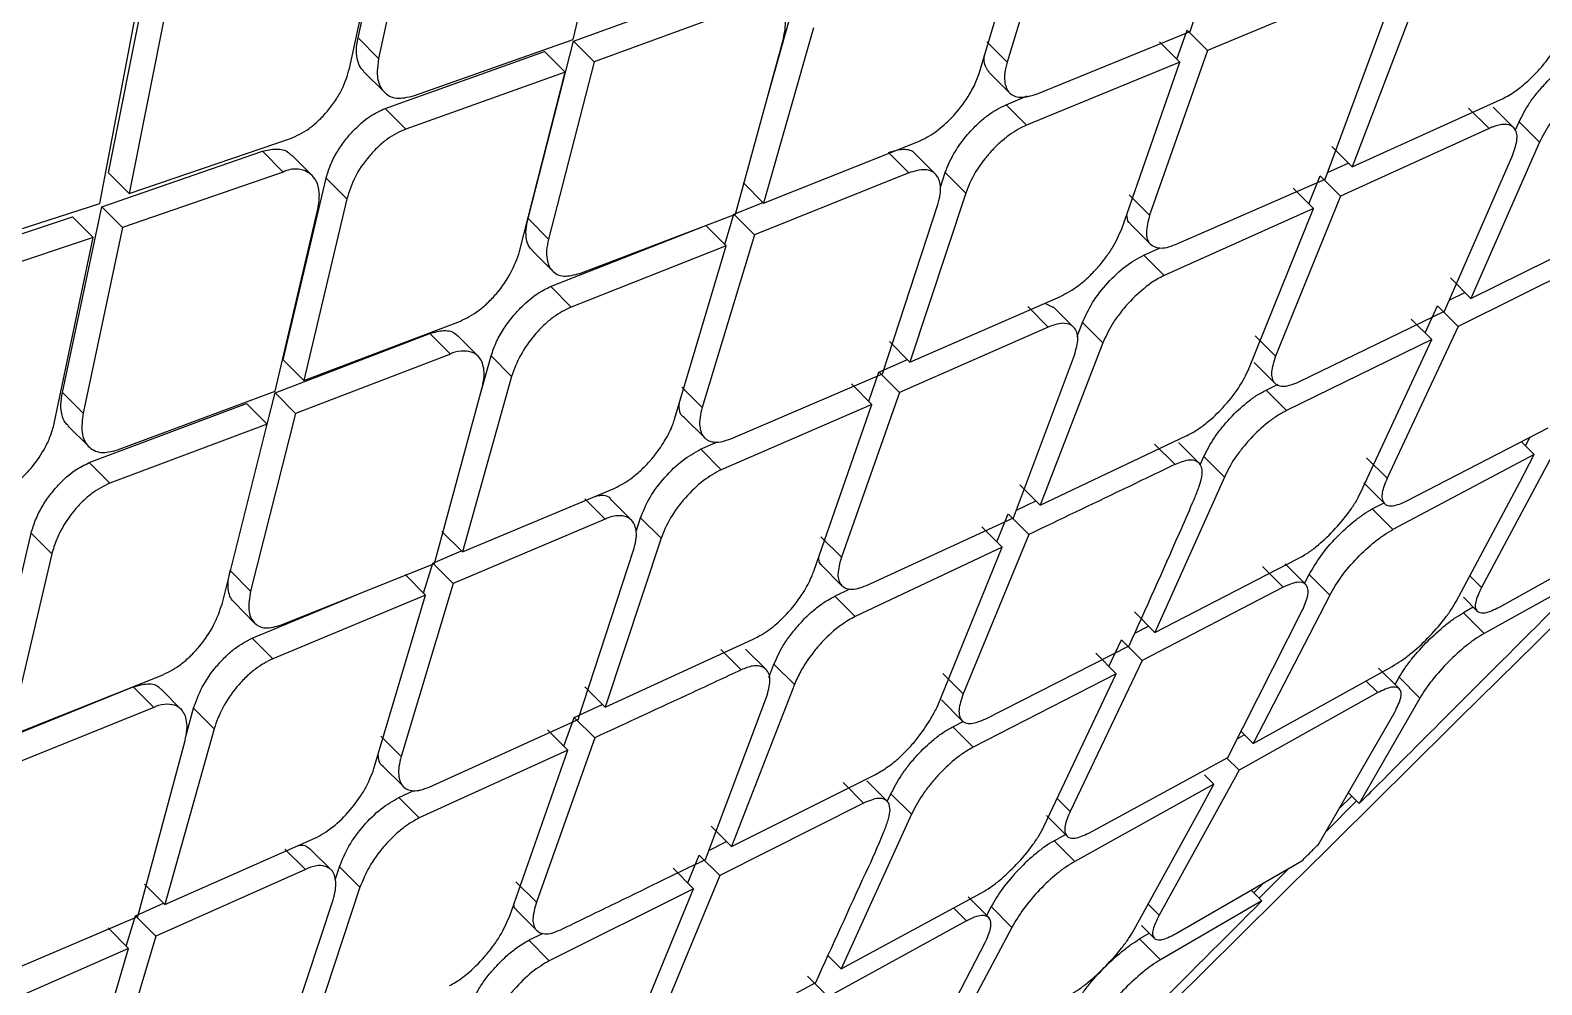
# Model space of a CAD drawing. Extents: x 943 to 1030, y 781 to 934.
# Drawn here: x 952.986 to 954.16, y 875.744 to 876.486 of the extents above; entities that cross this region are included whole.
import ezdxf

# ---------------------------------------------------------------- set-up
doc = ezdxf.new("R2010")
doc.units = 0
doc.header["$MEASUREMENT"] = 0
doc.layers.add('1', color=4, linetype='Continuous')

# ---------------------------------------------------------------- blocks, each defined once
blk = doc.blocks.new('AIRA')
at = {"layer": '1', "color": 3, "linetype": 'Continuous', "lineweight": 25}
for p, q in [((10.0634, 73.3137), (10.0945, 73.4572)), ((10.2305, 73.3126), (10.2643, 73.4535)), ((10.1106, 73.4411), (10.0794, 73.2977)), ((10.7096, 73.3187), (10.7528, 73.4501)), ((10.0567, 73.2899), (10.0876, 73.4337)), ((10.6081, 73.4288), (10.5674, 73.2948)), ((10.5456, 73.2861), (10.5859, 73.4204)), ((9.8697, 73.209), (9.8987, 73.3546)), ((10.2307, 73.3112), (10.3527, 73.3555)), ((10.8404, 73.3529), (10.7231, 73.3039)), ((9.9148, 73.3385), (9.8858, 73.1929)), ((10.3686, 73.3396), (10.2467, 73.2953)), ((10.3815, 73.2685), (10.401, 73.3374)), ((10.8837, 73.3399), (10.8353, 73.2136)), ((9.863, 73.1852), (9.8906, 73.3311)), ((10.8143, 73.2041), (10.8613, 73.3306)), ((10.0794, 73.2977), (10.0634, 73.3137)), ((10.1064, 73.2688), (10.2305, 73.3126)), ((10.1954, 73.1736), (10.2307, 73.3112)), ((10.2467, 73.2953), (10.2307, 73.3112)), ((10.3565, 73.1768), (10.3937, 73.3131)), ((10.417, 73.3215), (10.3783, 73.1855)), ((10.5674, 73.2948), (10.5516, 73.3107)), ((10.5902, 73.2701), (10.7096, 73.3187)), ((10.7015, 73.295), (10.6857, 73.3108)), ((10.6993, 73.2972), (10.7072, 73.3198)), ((10.7073, 73.3197), (10.7231, 73.3039)), ((10.0845, 73.259), (10.2083, 73.3031)), ((10.2243, 73.2872), (10.2083, 73.3031)), ((10.7231, 73.3039), (10.6781, 73.176)), ((10.0677, 73.2878), (10.0839, 73.2716)), ((10.2243, 73.2872), (10.1005, 73.243)), ((10.1889, 73.1479), (10.2243, 73.2872)), ((10.2467, 73.2953), (10.2113, 73.1576)), ((10.7015, 73.295), (10.5825, 73.2461)), ((10.6564, 73.1655), (10.7015, 73.295)), ((10.5535, 73.287), (10.5694, 73.2711)), ((10.5666, 73.2619), (10.583, 73.2687)), ((10.8353, 73.2136), (10.9509, 73.2659)), ((10.0845, 73.259), (10.1005, 73.243)), ((10.5825, 73.2461), (10.5667, 73.2619)), ((10.9417, 73.2435), (10.9258, 73.2593)), ((10.9607, 73.2441), (10.9449, 73.2599)), ((10.9417, 73.2435), (10.8264, 73.1908)), ((10.962, 73.2419), (10.965, 73.2487)), ((10.9808, 73.2328), (10.965, 73.2487)), ((9.8858, 73.1929), (10.011, 73.2356)), ((10.3783, 73.1855), (10.4985, 73.2332)), ((10.8353, 73.2136), (10.8195, 73.2294)), ((10.9808, 73.2328), (10.9275, 73.1115)), ((9.8644, 73.1826), (9.9893, 73.2257)), ((9.9893, 73.2257), (10.0053, 73.2096)), ((10.0279, 73.2068), (10.012, 73.2226)), ((10.4752, 73.2249), (10.4911, 73.209)), ((10.5118, 73.2079), (10.496, 73.2238)), ((10.907, 73.1015), (10.9601, 73.2231)), ((9.8858, 73.1929), (9.8697, 73.209)), ((10.0053, 73.2096), (9.8804, 73.1666)), ((10.4911, 73.209), (10.3712, 73.1609)), ((10.5157, 73.1978), (10.5194, 73.2092)), ((10.5353, 73.1933), (10.5194, 73.2092)), ((10.8017, 73.185), (10.8105, 73.2067)), ((10.8264, 73.1908), (10.8105, 73.2066)), ((10.8162, 73.2093), (10.8323, 73.2166)), ((10.0052, 73.0637), (10.0387, 73.2048)), ((10.0547, 73.1888), (10.0387, 73.2048)), ((10.3624, 73.2014), (10.3783, 73.1855)), ((10.5353, 73.1933), (10.4919, 73.0621)), ((10.6982, 73.1534), (10.8143, 73.2041)), ((10.8054, 73.1813), (10.7895, 73.1971)), ((9.7369, 73.1446), (9.863, 73.1852)), ((9.8339, 73.0385), (9.8644, 73.1826)), ((9.8804, 73.1666), (9.8644, 73.1826)), ((10.0547, 73.1888), (10.0212, 73.0477)), ((10.3553, 73.1768), (10.3779, 73.1859)), ((10.4706, 73.0529), (10.5137, 73.1844)), ((10.6781, 73.176), (10.6623, 73.1918)), ((10.8264, 73.1908), (10.7759, 73.0666)), ((9.7158, 73.1327), (9.8416, 73.1749)), ((9.8577, 73.1588), (9.8416, 73.1749)), ((9.999, 73.0394), (10.0322, 73.1808)), ((10.2113, 73.1576), (10.1954, 73.1736)), ((10.2357, 73.1309), (10.3565, 73.1768)), ((10.3482, 73.1534), (10.3553, 73.1768)), ((10.3712, 73.1609), (10.3553, 73.1768)), ((10.8054, 73.1813), (10.6895, 73.1292)), ((10.7552, 73.0568), (10.8054, 73.1813)), ((9.8577, 73.1588), (9.732, 73.1166)), ((9.8275, 73.0144), (9.8577, 73.1588)), ((9.8804, 73.1666), (9.8499, 73.0225)), ((10.2129, 73.1207), (10.3334, 73.1681)), ((10.3712, 73.1609), (10.3307, 73.0267)), ((10.3493, 73.1523), (10.3334, 73.1681)), ((10.6629, 73.1695), (10.6788, 73.1536)), ((10.9275, 73.1115), (11.04, 73.167)), ((10.1985, 73.1488), (10.2145, 73.1328)), ((10.3493, 73.1523), (10.2289, 73.1048)), ((10.3092, 73.0178), (10.3493, 73.1523)), ((10.6736, 73.1451), (10.6862, 73.1507)), ((10.6895, 73.1292), (10.6737, 73.1451)), ((11.0287, 73.1449), (10.9176, 73.0897)), ((10.9275, 73.1115), (10.9116, 73.1274)), ((10.2289, 73.1048), (10.213, 73.1207)), ((10.4919, 73.0621), (10.6089, 73.113)), ((10.9108, 73.1101), (10.9229, 73.1161)), ((10.5994, 73.0892), (10.5835, 73.1051)), ((10.5966, 73.1077), (10.603, 73.1047)), ((10.6191, 73.0892), (10.6033, 73.105)), ((10.7939, 73.0466), (10.907, 73.1015)), ((10.892, 73.0848), (10.9017, 73.1056)), ((10.9176, 73.0897), (10.9017, 73.1056)), ((10.0212, 73.0477), (10.1429, 73.0939)), ((10.5994, 73.0892), (10.4838, 73.0385)), ((10.6217, 73.082), (10.6259, 73.0928)), ((10.6418, 73.077), (10.6259, 73.0928)), ((10.9176, 73.0897), (10.8625, 72.9719)), ((10.8972, 73.0796), (10.8813, 73.0955)), ((9.999, 73.0382), (10.1192, 73.0843)), ((10.1352, 73.0683), (10.1192, 73.0843)), ((10.1567, 73.0666), (10.1408, 73.0824)), ((10.4919, 73.0621), (10.476, 73.078)), ((10.6418, 73.077), (10.5932, 72.9509)), ((10.7759, 73.0666), (10.7601, 73.0825)), ((10.8972, 73.0796), (10.7844, 73.0245)), ((10.8418, 72.9604), (10.8972, 73.0796)), ((10.1352, 73.0683), (10.0149, 73.0222)), ((10.1575, 73.0338), (10.1668, 73.0669)), ((10.1827, 73.0509), (10.1668, 73.0669)), ((10.5725, 72.9411), (10.6197, 73.0674)), ((10.0212, 73.0477), (10.0052, 73.0637)), ((10.353, 73.0025), (10.4706, 73.0529)), ((10.46, 73.0318), (10.4679, 73.0543)), ((10.4679, 73.0543), (10.49, 73.064)), ((10.4838, 73.0385), (10.468, 73.0543)), ((10.7592, 73.0616), (10.7753, 73.0456)), ((10.1228, 72.9057), (10.1598, 73.0422)), ((10.1827, 73.0509), (10.1444, 72.9147)), ((10.3307, 73.0267), (10.3148, 73.0426)), ((10.4625, 73.0292), (10.4467, 73.0451)), ((10.7685, 73.0403), (10.7778, 73.0449)), ((9.8499, 73.0225), (9.8339, 73.0385)), ((9.8547, 72.984), (9.9769, 73.0298)), ((9.8766, 72.9938), (9.999, 73.0394)), ((9.9928, 73.0138), (9.9768, 73.0298)), ((9.9928, 73.0139), (9.999, 73.0382)), ((9.999, 73.0382), (10.0149, 73.0222)), ((10.4625, 73.0292), (10.3453, 72.9785)), ((10.4174, 72.8997), (10.4625, 73.0292)), ((10.4838, 73.0385), (10.4387, 72.9106)), ((10.7844, 73.0245), (10.7685, 73.0403)), ((10.0149, 73.0222), (9.98, 72.8842)), ((10.3167, 73.0191), (10.3326, 73.0032)), ((9.8381, 73.0125), (9.8543, 72.9964)), ((9.9928, 73.0138), (9.8707, 72.968)), ((9.9579, 72.8742), (9.9928, 73.0138)), ((10.8778, 72.9542), (10.9876, 73.0111)), ((10.3294, 72.9944), (10.3426, 73)), ((10.3295, 72.9943), (10.3453, 72.9785)), ((10.5932, 72.9509), (10.7071, 73.005)), ((10.6819, 72.9984), (10.6978, 72.9826)), ((10.7165, 72.9835), (10.7007, 72.9994)), ((10.9963, 73.0001), (10.9358, 72.887)), ((10.9768, 72.9902), (10.9667, 73.0003)), ((10.97, 72.997), (10.9737, 73.0039)), ((9.8707, 72.968), (9.8547, 72.984)), ((10.7173, 72.9822), (10.7202, 72.9887)), ((10.7361, 72.9728), (10.7202, 72.9887)), ((10.8625, 72.9719), (10.8466, 72.9878)), ((10.9768, 72.9902), (10.867, 72.932)), ((10.9656, 72.9688), (10.9768, 72.9902)), ((10.7361, 72.9728), (10.6822, 72.852)), ((10.1444, 72.9147), (10.2627, 72.9642)), ((10.5774, 72.9667), (10.5932, 72.9509)), ((10.8445, 72.9682), (10.8604, 72.9522)), ((10.9161, 72.8762), (10.9656, 72.9688)), ((10.2394, 72.9559), (10.2553, 72.94)), ((10.2757, 72.9393), (10.2599, 72.9551)), ((10.5748, 72.9471), (10.5898, 72.9543)), ((10.851, 72.948), (10.8607, 72.9531)), ((10.867, 72.932), (10.851, 72.948)), ((10.2553, 72.94), (10.1373, 72.8901)), ((10.2793, 72.9305), (10.2828, 72.941)), ((10.2987, 72.9252), (10.2828, 72.941)), ((10.4583, 72.8886), (10.5725, 72.9411)), ((10.5595, 72.9224), (10.5683, 72.9441)), ((10.5842, 72.9282), (10.5684, 72.944)), ((9.7766, 72.7875), (9.8096, 72.9291)), ((9.8256, 72.9131), (9.8096, 72.9291)), ((10.1444, 72.9147), (10.1285, 72.9305)), ((10.2987, 72.9252), (10.2552, 72.794)), ((10.4387, 72.9106), (10.4229, 72.9264)), ((10.5842, 72.9282), (10.5334, 72.8044)), ((10.5636, 72.9183), (10.5477, 72.9342)), ((10.9492, 72.8716), (11.0481, 72.9264)), ((9.8256, 72.9131), (9.7926, 72.7715)), ((10.1214, 72.906), (10.1437, 72.9154)), ((10.2343, 72.7844), (10.2774, 72.9159)), ((10.5636, 72.9183), (10.4495, 72.8645)), ((10.5131, 72.7942), (10.5636, 72.9183)), ((9.98, 72.8842), (9.9641, 72.9001)), ((10.0039, 72.8579), (10.1228, 72.9057)), ((10.1143, 72.8825), (10.1214, 72.906)), ((10.1373, 72.8901), (10.1214, 72.9059)), ((10.4233, 72.9043), (10.4392, 72.8884)), ((10.6822, 72.852), (10.793, 72.9092)), ((10.7817, 72.8872), (10.7657, 72.9032)), ((10.7993, 72.8893), (10.7833, 72.9053)), ((10.1373, 72.8901), (10.0969, 72.7558)), ((10.1158, 72.8811), (10.0999, 72.897)), ((10.7984, 72.8902), (10.802, 72.897)), ((10.802, 72.897), (10.818, 72.8811)), ((10.9358, 72.8871), (10.9267, 72.8961)), ((11.017, 72.8954), (10.9378, 72.8513)), ((9.9812, 72.8477), (10.0623, 72.8814)), ((10.1158, 72.8811), (9.9972, 72.8317)), ((10.0758, 72.7464), (10.1158, 72.8811)), ((10.4336, 72.8803), (10.4454, 72.8859)), ((10.4495, 72.8645), (10.4336, 72.8803)), ((10.7817, 72.8872), (10.6722, 72.8303)), ((10.818, 72.8811), (10.7585, 72.7659)), ((10.9218, 72.8794), (10.9324, 72.8687)), ((9.9671, 72.8755), (9.9831, 72.8594)), ((10.6822, 72.852), (10.6663, 72.868)), ((10.7389, 72.755), (10.7971, 72.8703)), ((10.9294, 72.8717), (10.9217, 72.8674)), ((10.9378, 72.8513), (10.9217, 72.8674)), ((10.6665, 72.8516), (10.6771, 72.8571)), ((9.9972, 72.8317), (9.9812, 72.8476)), ((10.2552, 72.794), (10.3703, 72.8468)), ((10.5508, 72.7851), (10.6621, 72.8417)), ((10.6464, 72.8256), (10.6563, 72.8463)), ((10.6722, 72.8303), (10.6563, 72.8463)), ((10.3608, 72.823), (10.345, 72.8388)), ((10.3802, 72.8234), (10.3643, 72.8392)), ((10.6722, 72.8303), (10.6164, 72.7132)), ((10.6521, 72.8199), (10.6362, 72.8359)), ((9.7926, 72.7715), (9.9125, 72.8195)), ((10.3823, 72.8172), (10.3864, 72.8276)), ((10.4022, 72.8117), (10.3864, 72.8276)), ((10.5334, 72.8044), (10.5175, 72.8202)), ((10.6521, 72.8199), (10.5411, 72.763)), ((10.596, 72.7014), (10.6521, 72.8199)), ((10.7782, 72.7768), (10.8665, 72.8258)), ((10.872, 72.8084), (10.8559, 72.8244)), ((9.7704, 72.762), (9.8889, 72.8098)), ((9.9049, 72.7939), (9.8889, 72.8098)), ((9.926, 72.7924), (9.9102, 72.8083)), ((10.2552, 72.794), (10.2394, 72.8098)), ((10.4022, 72.8117), (10.3534, 72.6859)), ((10.8553, 72.8054), (10.8461, 72.8145)), ((10.8687, 72.8117), (10.8719, 72.8173)), ((10.8719, 72.8173), (10.888, 72.8012)), ((10.2313, 72.7862), (10.2529, 72.7962)), ((10.3331, 72.6758), (10.3806, 72.8018)), ((10.5164, 72.7997), (10.5325, 72.7836)), ((10.8553, 72.8054), (10.7475, 72.7452)), ((10.888, 72.8012), (10.8408, 72.7192)), ((9.9049, 72.7939), (9.7864, 72.746)), ((9.9296, 72.7714), (9.9357, 72.7932)), ((9.9516, 72.7773), (9.9357, 72.7932)), ((10.1187, 72.7321), (10.2343, 72.7844)), ((10.2233, 72.7637), (10.2313, 72.7862)), ((10.2472, 72.7703), (10.2313, 72.7862)), ((10.5252, 72.7789), (10.5338, 72.7833)), ((10.8096, 72.688), (10.8684, 72.7902)), ((9.9516, 72.7773), (9.9135, 72.6408)), ((10.0969, 72.7558), (10.0811, 72.7716)), ((10.2263, 72.7607), (10.2104, 72.7766)), ((10.5411, 72.763), (10.5252, 72.7789)), ((10.7518, 72.7726), (10.7463, 72.7696)), ((10.7491, 72.7752), (10.7585, 72.7659)), ((10.7585, 72.7659), (10.7782, 72.7768)), ((9.8923, 72.6315), (9.9291, 72.7682)), ((10.2263, 72.7607), (10.111, 72.7081)), ((10.1809, 72.6314), (10.2263, 72.7607)), ((10.2472, 72.7703), (10.2019, 72.6426)), ((10.0827, 72.7483), (10.0986, 72.7324)), ((10.6309, 72.6963), (10.7389, 72.755)), ((10.7475, 72.7452), (10.7381, 72.7545)), ((10.3534, 72.6859), (10.4653, 72.7419)), ((10.44, 72.7355), (10.4559, 72.7196)), ((10.4742, 72.7211), (10.4584, 72.7369)), ((10.7475, 72.7452), (10.6855, 72.6326)), ((10.7279, 72.7343), (10.7207, 72.7415)), ((10.0951, 72.7239), (10.1067, 72.7293)), ((10.111, 72.7081), (10.0951, 72.7239)), ((10.4744, 72.7208), (10.4772, 72.7269)), ((10.4932, 72.711), (10.4772, 72.7269)), ((10.7279, 72.7343), (10.6199, 72.6743)), ((10.7169, 72.7137), (10.7279, 72.7343)), ((10.8351, 72.7249), (10.8253, 72.7154)), ((10.8408, 72.7192), (10.8324, 72.7276)), ((10.4559, 72.7196), (10.3443, 72.6633)), ((10.6164, 72.7132), (10.6063, 72.7232)), ((10.6661, 72.6214), (10.7169, 72.7137)), ((10.8387, 72.7213), (10.8153, 72.6979)), ((10.3534, 72.6859), (10.3375, 72.7018)), ((10.4932, 72.711), (10.4386, 72.5909)), ((10.598, 72.7099), (10.614, 72.6939)), ((9.9135, 72.6408), (10.0299, 72.6923)), ((10.3357, 72.6829), (10.3495, 72.6899)), ((10.6039, 72.6903), (10.6127, 72.6952)), ((10.6039, 72.6903), (10.6199, 72.6743)), ((10.0225, 72.6681), (10.0066, 72.6839)), ((10.0425, 72.6678), (10.0266, 72.6836)), ((10.3194, 72.6577), (10.3284, 72.6792)), ((10.3443, 72.6633), (10.3284, 72.6792)), ((10.0225, 72.6681), (9.9064, 72.6162)), ((10.0456, 72.6599), (10.049, 72.67)), ((10.0649, 72.6542), (10.049, 72.67)), ((10.324, 72.6531), (10.3081, 72.669)), ((10.6981, 72.618), (10.7963, 72.6747)), ((10.7862, 72.6689), (10.7631, 72.6458)), ((9.8976, 72.6567), (9.9135, 72.6408)), ((10.0649, 72.6542), (10.0214, 72.5231)), ((10.2019, 72.6426), (10.186, 72.6585)), ((10.3443, 72.6633), (10.293, 72.54)), ((10.7671, 72.6579), (10.7591, 72.6499)), ((9.8905, 72.6321), (9.9124, 72.6419)), ((10.0008, 72.5131), (10.044, 72.6446)), ((10.324, 72.6531), (10.2119, 72.5972)), ((10.273, 72.5295), (10.324, 72.6531)), ((10.4386, 72.5909), (10.5475, 72.6499)), ((10.5532, 72.6307), (10.5372, 72.6467)), ((10.7653, 72.6437), (10.6864, 72.5979)), ((10.7653, 72.6437), (10.757, 72.652)), ((9.7753, 72.5817), (9.8923, 72.6315)), ((9.8834, 72.6086), (9.8905, 72.6321)), ((9.9064, 72.6162), (9.8905, 72.6321)), ((10.1862, 72.6366), (10.2022, 72.6207)), ((10.536, 72.6281), (10.5259, 72.6382)), ((10.5551, 72.6392), (10.5515, 72.6323)), ((10.5711, 72.6231), (10.5551, 72.6392)), ((10.6855, 72.6326), (10.6769, 72.6411)), ((9.8853, 72.6068), (9.8693, 72.6227)), ((10.1961, 72.6131), (10.2072, 72.6187)), ((10.536, 72.6281), (10.4285, 72.5693)), ((10.5711, 72.6231), (10.5106, 72.5091)), ((10.6779, 72.6185), (10.6703, 72.6141)), ((10.6718, 72.6245), (10.6817, 72.6146)), ((9.8853, 72.6068), (9.7686, 72.5555)), ((9.8453, 72.4721), (9.8853, 72.6068)), ((9.9064, 72.6162), (9.8661, 72.4818)), ((10.2119, 72.5972), (10.1961, 72.6131)), ((10.4913, 72.4978), (10.5507, 72.612)), ((10.6703, 72.6141), (10.6864, 72.5979)), ((10.4386, 72.5909), (10.4284, 72.6011)), ((10.4285, 72.5693), (10.4125, 72.5853)), ((10.3095, 72.5215), (10.4188, 72.5802))]:
    blk.add_line(p, q, dxfattribs=at)
for points, knots in [([(16.7635, 77.6975), (16.438, 77.4073), (15.787, 76.8269), (14.8258, 75.9334), (13.8771, 75.0243), (12.943, 74.0988), (12.0242, 73.1586), (11.1221, 72.2041), (10.236, 71.2375), (9.661, 70.5833), (9.3735, 70.2562)], [0, 0, 0, 0, 0.125, 0.25, 0.375, 0.5, 0.625, 0.75, 0.875, 1, 1, 1, 1]), ([(10.1026, 71.9775), (10.2812, 72.1544), (11.0897, 72.955), (12.3557, 74.2057), (13.5215, 75.3446), (14.2046, 76.0094), (14.6141, 76.4073), (14.9505, 76.7343), (15.1365, 76.9152)], [0, 0, 0, 0, 0.106937, 0.484076, 0.757109, 0.80038, 0.889603, 1, 1, 1, 1]), ([(10.4201, 71.7437), (10.6511, 71.9705), (11.284, 72.5916), (12.3142, 73.6141), (13.51, 74.8099), (14.5376, 75.8454), (15.1639, 76.4835), (15.3958, 76.7198)], [0, 0, 0, 0, 0.138146, 0.378364, 0.618507, 0.858724, 1, 1, 1, 1]), ([(17.9126, 76.6519), (17.5918, 76.4092), (16.9535, 75.9263), (16.0442, 75.1453), (15.1613, 74.3457), (14.3049, 73.5215), (13.474, 72.6841), (12.6644, 71.8362), (11.8848, 70.9679), (11.1301, 70.0685), (10.6622, 69.4397), (10.4269, 69.1234)], [0, 0, 0, 0, 0.113392, 0.225638, 0.337341, 0.448782, 0.560233, 0.669481, 0.778832, 0.888788, 1, 1, 1, 1]), ([(18.3969, 76.174), (18.2652, 76.0854), (17.9989, 75.9062), (17.6017, 75.6241), (17.2018, 75.3284), (16.8001, 75.0184), (16.4085, 74.7031), (15.9602, 74.3274), (15.4514, 73.88), (14.8696, 73.339), (14.355, 72.834), (13.9157, 72.3844), (13.5603, 72.0082), (13.2221, 71.6376), (12.9012, 71.2732), (12.5878, 70.9043), (12.2149, 70.4484), (11.7912, 69.9015), (11.3335, 69.273), (11.0502, 68.8492), (10.9105, 68.6404)], [0, 0, 0, 0, 0.044709, 0.090349, 0.13691, 0.184379, 0.232745, 0.277954, 0.348418, 0.422679, 0.500679, 0.550525, 0.598903, 0.645795, 0.691185, 0.735062, 0.781563, 0.856423, 0.929252, 1, 1, 1, 1]), ([(10.3937, 73.3131), (10.3943, 73.3162), (10.3956, 73.322), (10.3949, 73.3306), (10.3919, 73.3369), (10.3867, 73.3405), (10.3797, 73.3424), (10.373, 73.3407), (10.3686, 73.3396)], [0, 0, 0, 0, 0.153853, 0.288628, 0.500144, 0.631393, 0.758604, 1, 1, 1, 1]), ([(10.0678, 73.288), (10.0672, 73.2886), (10.0649, 73.2906), (10.0629, 73.2959), (10.0617, 73.3038), (10.0628, 73.3104), (10.0634, 73.3137)], [0, 0, 0, 0, 0.125338, 0.397444, 0.68899, 1, 1, 1, 1]), ([(10.9509, 73.2659), (10.9543, 73.2677), (10.9607, 73.2711), (10.9705, 73.2788), (10.9789, 73.287), (10.9874, 73.297), (10.9946, 73.3076), (10.998, 73.3145), (10.9994, 73.3174)], [0, 0, 0, 0, 0.184188, 0.351523, 0.501986, 0.635561, 0.851249, 1, 1, 1, 1]), ([(10.5536, 73.2871), (10.5526, 73.2882), (10.5507, 73.2906), (10.5495, 73.295), (10.5497, 73.2986), (10.5497, 73.2999)], [0, 0, 0, 0, 0.357951, 0.76202, 1, 1, 1, 1]), ([(10.965, 73.2487), (10.9674, 73.2535), (10.9711, 73.2608), (10.9788, 73.271), (10.9872, 73.2806), (10.9966, 73.2892), (11.0063, 73.2961), (11.0112, 73.2986), (11.0137, 73.3)], [0, 0, 0, 0, 0.244238, 0.370431, 0.499, 0.729194, 0.859625, 1, 1, 1, 1]), ([(10.011, 73.2356), (10.0158, 73.2378), (10.0232, 73.2412), (10.0328, 73.2494), (10.0398, 73.2568), (10.046, 73.2651), (10.0527, 73.2763), (10.0551, 73.2845), (10.0567, 73.2899)], [0, 0, 0, 0, 0.243219, 0.370113, 0.500156, 0.633015, 0.760749, 1, 1, 1, 1]), ([(10.0794, 73.2977), (10.0789, 73.2943), (10.078, 73.289), (10.0787, 73.2798), (10.0818, 73.2728), (10.0877, 73.2684), (10.095, 73.2661), (10.1019, 73.2677), (10.1064, 73.2688)], [0, 0, 0, 0, 0.159802, 0.250596, 0.499748, 0.631324, 0.758682, 1, 1, 1, 1]), ([(10.5674, 73.2948), (10.5667, 73.2921), (10.5653, 73.2868), (10.5653, 73.2783), (10.5684, 73.2705), (10.577, 73.2663), (10.5858, 73.2688), (10.5902, 73.2701)], [0, 0, 0, 0, 0.138076, 0.267744, 0.500914, 0.748825, 1, 1, 1, 1]), ([(10.4985, 73.2332), (10.5029, 73.2354), (10.5097, 73.2388), (10.5194, 73.2468), (10.529, 73.2564), (10.5377, 73.2684), (10.5433, 73.2792), (10.545, 73.2844), (10.5456, 73.2861)], [0, 0, 0, 0, 0.228975, 0.359375, 0.50004, 0.749358, 0.915915, 1, 1, 1, 1]), ([(11.0296, 73.2841), (11.0271, 73.2828), (11.0223, 73.2803), (11.0126, 73.2734), (11.0032, 73.2648), (10.9948, 73.2552), (10.987, 73.2449), (10.9833, 73.2376), (10.9808, 73.2328)], [0, 0, 0, 0, 0.138252, 0.267774, 0.49968, 0.628362, 0.754899, 1, 1, 1, 1]), ([(10.0387, 73.2048), (10.0396, 73.2082), (10.0415, 73.2147), (10.0466, 73.2246), (10.0526, 73.2335), (10.0611, 73.2435), (10.072, 73.2534), (10.0805, 73.2572), (10.0845, 73.259)], [0, 0, 0, 0, 0.153093, 0.29815, 0.435198, 0.564266, 0.797627, 1, 1, 1, 1]), ([(10.5194, 73.2092), (10.5198, 73.2103), (10.521, 73.2138), (10.5243, 73.221), (10.5303, 73.2309), (10.5382, 73.2408), (10.5463, 73.2487), (10.5557, 73.2565), (10.5624, 73.2598), (10.5666, 73.2619)], [0, 0, 0, 0, 0.057416, 0.170564, 0.339231, 0.511546, 0.648991, 0.776359, 1, 1, 1, 1]), ([(10.1005, 73.243), (10.0956, 73.2408), (10.0884, 73.2374), (10.0787, 73.2291), (10.0697, 73.2196), (10.06, 73.2055), (10.0565, 73.1944), (10.0547, 73.1888)], [0, 0, 0, 0, 0.244753, 0.371429, 0.500714, 0.75009, 1, 1, 1, 1]), ([(10.5825, 73.2461), (10.5781, 73.2439), (10.5712, 73.2404), (10.5615, 73.2323), (10.5561, 73.2269), (10.5524, 73.2226), (10.5482, 73.2176), (10.541, 73.2074), (10.5374, 73.1986), (10.5353, 73.1933)], [0, 0, 0, 0, 0.232664, 0.362081, 0.499902, 0.528605, 0.579993, 0.750383, 1, 1, 1, 1]), ([(10.9601, 73.2231), (10.9615, 73.2273), (10.9638, 73.2339), (10.9632, 73.2403), (10.9607, 73.2452), (10.9547, 73.2474), (10.9473, 73.2458), (10.9431, 73.2441), (10.942, 73.2436), (10.9418, 73.2435), (10.9417, 73.2435), (10.9417, 73.2435), (10.9417, 73.2435), (10.9417, 73.2435)], [0, 0, 0, 0, 0.235478, 0.364519, 0.500771, 0.749786, 0.936633, 0.983828, 0.995793, 0.998866, 0.999676, 0.999964, 1, 1, 1, 1]), ([(9.9893, 73.2257), (9.9928, 73.2265), (10.0005, 73.2284), (10.0082, 73.2264), (10.0111, 73.2232), (10.0118, 73.2225)], [0, 0, 0, 0, 0.3828881, 0.8524728, 1, 1, 1, 1]), ([(10.4752, 73.2248), (10.4791, 73.226), (10.4873, 73.2283), (10.4939, 73.2265), (10.4958, 73.2239), (10.4959, 73.2237)], [0, 0, 0, 0, 0.46607, 0.963017, 1, 1, 1, 1]), ([(10.0322, 73.1808), (10.0329, 73.1852), (10.0341, 73.1936), (10.0315, 73.2027), (10.0269, 73.2083), (10.0202, 73.2117), (10.0123, 73.2125), (10.0071, 73.2104), (10.0053, 73.2096)], [0, 0, 0, 0, 0.211658, 0.398605, 0.560792, 0.698186, 0.897981, 1, 1, 1, 1]), ([(10.5137, 73.1844), (10.5144, 73.1871), (10.5158, 73.1924), (10.516, 73.2008), (10.5128, 73.2086), (10.5042, 73.2128), (10.4954, 73.2102), (10.4911, 73.209)], [0, 0, 0, 0, 0.137117, 0.26647, 0.500916, 0.751669, 1, 1, 1, 1]), ([(10.1986, 73.1489), (10.1978, 73.1498), (10.1956, 73.1521), (10.194, 73.1574), (10.1935, 73.1647), (10.1948, 73.1706), (10.1954, 73.1736)], [0, 0, 0, 0, 0.184826, 0.444539, 0.716249, 1, 1, 1, 1]), ([(10.6631, 73.1696), (10.6627, 73.1699), (10.6608, 73.1713), (10.6606, 73.1744), (10.6604, 73.1769)], [0, 0, 0, 0, 0.198786, 1, 1, 1, 1]), ([(10.6781, 73.176), (10.6769, 73.1713), (10.6744, 73.162), (10.6776, 73.1532), (10.6841, 73.1503), (10.6913, 73.1508), (10.6959, 73.1525), (10.6982, 73.1534)], [0, 0, 0, 0, 0.251565, 0.499657, 0.732748, 0.862222, 1, 1, 1, 1]), ([(10.6089, 73.113), (10.6135, 73.1156), (10.6215, 73.1198), (10.631, 73.1283), (10.6355, 73.133), (10.6392, 73.1371), (10.6438, 73.1427), (10.6511, 73.1533), (10.6543, 73.1607), (10.6564, 73.1655)], [0, 0, 0, 0, 0.249257, 0.427448, 0.491455, 0.499459, 0.637667, 0.767323, 1, 1, 1, 1]), ([(10.1429, 73.0939), (10.1475, 73.0962), (10.1546, 73.0997), (10.1641, 73.1079), (10.1688, 73.1128), (10.1711, 73.1154), (10.1711, 73.1155), (10.1753, 73.1204), (10.183, 73.1317), (10.1869, 73.1425), (10.1889, 73.1479)], [0, 0, 0, 0, 0.23892, 0.367188, 0.500548, 0.500654, 0.50068, 0.50069, 0.750454, 1, 1, 1, 1]), ([(10.2113, 73.1576), (10.2107, 73.1547), (10.2095, 73.149), (10.21, 73.1402), (10.2136, 73.1321), (10.2225, 73.1275), (10.2313, 73.1298), (10.2357, 73.1309)], [0, 0, 0, 0, 0.14642, 0.27883, 0.500793, 0.753754, 1, 1, 1, 1]), ([(10.6259, 73.0928), (10.6283, 73.0979), (10.6329, 73.1081), (10.6453, 73.1239), (10.6597, 73.1375), (10.669, 73.1426), (10.6736, 73.1451)], [0, 0, 0, 0, 0.250736, 0.499502, 0.749762, 1, 1, 1, 1]), ([(10.6895, 73.1292), (10.6879, 73.1285), (10.6834, 73.1263), (10.6739, 73.1198), (10.6632, 73.11), (10.6546, 73.0996), (10.6472, 73.089), (10.6439, 73.0817), (10.6418, 73.077)], [0, 0, 0, 0, 0.086622, 0.250053, 0.499578, 0.638325, 0.76826, 1, 1, 1, 1]), ([(10.1668, 73.0669), (10.168, 73.0705), (10.1704, 73.0776), (10.1765, 73.0881), (10.1833, 73.0973), (10.1921, 73.1069), (10.2023, 73.1156), (10.2097, 73.1191), (10.2129, 73.1207)], [0, 0, 0, 0, 0.171103, 0.329092, 0.473953, 0.605681, 0.828862, 1, 1, 1, 1]), ([(10.2289, 73.1048), (10.2243, 73.1025), (10.2172, 73.099), (10.2076, 73.0908), (10.1985, 73.0812), (10.1886, 73.0672), (10.1847, 73.0564), (10.1827, 73.0509)], [0, 0, 0, 0, 0.240132, 0.367928, 0.500568, 0.750061, 1, 1, 1, 1]), ([(10.6197, 73.0674), (10.621, 73.072), (10.6235, 73.0811), (10.6202, 73.0898), (10.6136, 73.0925), (10.6063, 73.0919), (10.6017, 73.0901), (10.5994, 73.0892)], [0, 0, 0, 0, 0.248863, 0.499685, 0.735133, 0.864012, 1, 1, 1, 1]), ([(10.1192, 73.0843), (10.123, 73.0853), (10.1309, 73.0875), (10.1379, 73.0856), (10.1403, 73.0827), (10.1407, 73.0823)], [0, 0, 0, 0, 0.428635, 0.911135, 1, 1, 1, 1]), ([(10.1598, 73.0423), (10.1604, 73.0452), (10.1616, 73.0507), (10.1611, 73.0593), (10.1582, 73.0658), (10.1526, 73.0698), (10.1459, 73.0711), (10.1389, 73.0702), (10.1355, 73.0685), (10.1352, 73.0683)], [0, 0, 0, 0, 0.143601, 0.271942, 0.50178, 0.626186, 0.796217, 0.97755, 1, 1, 1, 1]), ([(10.7759, 73.0666), (10.7745, 73.0623), (10.7723, 73.0557), (10.7729, 73.0493), (10.7753, 73.0445), (10.7817, 73.042), (10.7899, 73.0451), (10.7939, 73.0466)], [0, 0, 0, 0, 0.239726, 0.367857, 0.501176, 0.750422, 1, 1, 1, 1]), ([(10.7071, 73.0049), (10.7097, 73.0064), (10.7147, 73.009), (10.7243, 73.0161), (10.7357, 73.0269), (10.7479, 73.0419), (10.7528, 73.0519), (10.7552, 73.0568)], [0, 0, 0, 0, 0.147759, 0.280531, 0.50026, 0.751279, 1, 1, 1, 1]), ([(9.8383, 73.0127), (9.8375, 73.0135), (9.8353, 73.0156), (9.8333, 73.0211), (9.8323, 73.0288), (9.8333, 73.0352), (9.8339, 73.0385)], [0, 0, 0, 0, 0.149751, 0.416873, 0.700272, 1, 1, 1, 1]), ([(10.3167, 73.0191), (10.3167, 73.0191), (10.3137, 73.0203), (10.3127, 73.0247), (10.3129, 73.0296), (10.3129, 73.0302)], [0, 0, 0, 0, 0.001962, 0.879112, 1, 1, 1, 1]), ([(10.7202, 72.9887), (10.7226, 72.9935), (10.7263, 73.0008), (10.734, 73.0111), (10.7423, 73.0206), (10.7517, 73.0294), (10.7612, 73.0364), (10.766, 73.039), (10.7685, 73.0403)], [0, 0, 0, 0, 0.244262, 0.370443, 0.498998, 0.728262, 0.858929, 1, 1, 1, 1]), ([(9.8499, 73.0225), (9.8493, 73.0172), (9.8479, 73.0067), (9.8523, 72.9976), (9.8581, 72.9933), (9.8653, 72.991), (9.8721, 72.9927), (9.8766, 72.9938)], [0, 0, 0, 0, 0.249605, 0.499296, 0.629507, 0.756481, 1, 1, 1, 1]), ([(10.2627, 72.9642), (10.267, 72.9664), (10.2737, 72.9699), (10.2832, 72.978), (10.2882, 72.9831), (10.2911, 72.9865), (10.2924, 72.988), (10.2965, 72.9931), (10.3024, 73.0018), (10.3069, 73.0108), (10.3087, 73.0161), (10.3092, 73.0176), (10.3092, 73.0178)], [0, 0, 0, 0, 0.225575, 0.356775, 0.499374, 0.499557, 0.525967, 0.576483, 0.749368, 0.926649, 0.991448, 1, 1, 1, 1]), ([(10.3307, 73.0267), (10.33, 73.0241), (10.3287, 73.0189), (10.3285, 73.0104), (10.3315, 73.0025), (10.3386, 72.9995), (10.3463, 73), (10.3507, 73.0017), (10.353, 73.0025)], [0, 0, 0, 0, 0.134426, 0.262768, 0.500251, 0.745083, 0.871407, 1, 1, 1, 1]), ([(10.7844, 73.0245), (10.7819, 73.0231), (10.7772, 73.0206), (10.7677, 73.0136), (10.7583, 73.0049), (10.75, 72.9953), (10.7422, 72.9849), (10.7385, 72.9776), (10.7361, 72.9728)], [0, 0, 0, 0, 0.139004, 0.268772, 0.499684, 0.62824, 0.754758, 1, 1, 1, 1]), ([(9.7825, 72.9594), (9.7872, 72.9617), (9.7944, 72.9651), (9.8039, 72.9734), (9.8123, 72.9825), (9.8194, 72.9932), (9.8249, 73.0047), (9.8266, 73.011), (9.8275, 73.0144)], [0, 0, 0, 0, 0.241174, 0.368535, 0.499987, 0.714854, 0.848739, 1, 1, 1, 1]), ([(9.8096, 72.9291), (9.8106, 72.9326), (9.8126, 72.9394), (9.8178, 72.9496), (9.8239, 72.9588), (9.8324, 72.9688), (9.843, 72.9784), (9.851, 72.9822), (9.8547, 72.984)], [0, 0, 0, 0, 0.158908, 0.308135, 0.447695, 0.57761, 0.80767, 1, 1, 1, 1]), ([(10.6978, 72.9826), (10.6841, 72.976), (10.6463, 72.9578), (10.6084, 72.9397), (10.5842, 72.9282)], [0, 0, 0, 0, 0.361994, 1, 1, 1, 1]), ([(10.7156, 72.9628), (10.7158, 72.9635), (10.7165, 72.9653), (10.7184, 72.9705), (10.7194, 72.9766), (10.7182, 72.9821), (10.7147, 72.9855), (10.7081, 72.9866), (10.7014, 72.9839), (10.6978, 72.9826)], [0, 0, 0, 0, 0.035001, 0.095738, 0.293967, 0.432006, 0.595736, 0.785092, 1, 1, 1, 1]), ([(10.8625, 72.9719), (10.8609, 72.9679), (10.8584, 72.9618), (10.8584, 72.9557), (10.8595, 72.9532), (10.8608, 72.9518), (10.8626, 72.9506), (10.8673, 72.9497), (10.8739, 72.9525), (10.8778, 72.9542)], [0, 0, 0, 0, 0.22954, 0.360086, 0.50087, 0.529164, 0.580344, 0.750928, 1, 1, 1, 1]), ([(9.8707, 72.968), (9.866, 72.9657), (9.8589, 72.9622), (9.8494, 72.9539), (9.8413, 72.9451), (9.8343, 72.9348), (9.8286, 72.9234), (9.8267, 72.9167), (9.8256, 72.9131)], [0, 0, 0, 0, 0.242285, 0.369251, 0.499846, 0.698207, 0.836269, 1, 1, 1, 1]), ([(10.2466, 72.9575), (10.2481, 72.9579), (10.2538, 72.9594), (10.2585, 72.9582), (10.2598, 72.9551), (10.2598, 72.9551)], [0, 0, 0, 0, 0.266699, 0.987396, 1, 1, 1, 1]), ([(10.6621, 72.8417), (10.6752, 72.8708), (10.6919, 72.9076), (10.7093, 72.9478), (10.7142, 72.9589), (10.7154, 72.9624), (10.7156, 72.9628)], [0, 0, 0, 0, 0.725922, 0.919423, 0.99043, 1, 1, 1, 1]), ([(10.793, 72.9092), (10.7954, 72.9105), (10.8, 72.9131), (10.8094, 72.9201), (10.8211, 72.9309), (10.8314, 72.9432), (10.8381, 72.9532), (10.8406, 72.958), (10.8418, 72.9604)], [0, 0, 0, 0, 0.136164, 0.26492, 0.499359, 0.745031, 0.871464, 1, 1, 1, 1]), ([(10.802, 72.897), (10.8047, 72.9018), (10.8101, 72.9112), (10.823, 72.9262), (10.8348, 72.937), (10.8442, 72.9441), (10.8487, 72.9466), (10.851, 72.948)], [0, 0, 0, 0, 0.251073, 0.499693, 0.737474, 0.865748, 1, 1, 1, 1]), ([(10.2774, 72.9159), (10.2781, 72.9186), (10.2795, 72.9237), (10.2797, 72.9322), (10.2771, 72.9392), (10.2708, 72.9427), (10.2643, 72.9429), (10.2591, 72.9418), (10.2563, 72.9405), (10.2553, 72.94)], [0, 0, 0, 0, 0.133191, 0.26104, 0.49973, 0.688434, 0.83475, 0.938579, 1, 1, 1, 1]), ([(10.818, 72.8811), (10.8207, 72.8858), (10.8261, 72.8952), (10.839, 72.9103), (10.8508, 72.9211), (10.8602, 72.9281), (10.8647, 72.9307), (10.867, 72.932)], [0, 0, 0, 0, 0.2511351, 0.4999185, 0.7385829, 0.8665519, 1, 1, 1, 1]), ([(9.9672, 72.8755), (9.9662, 72.8766), (9.9641, 72.8789), (9.9626, 72.8844), (9.9622, 72.8915), (9.9635, 72.8972), (9.9641, 72.9001)], [0, 0, 0, 0, 0.206523, 0.46184, 0.726309, 1, 1, 1, 1]), ([(10.4235, 72.9045), (10.423, 72.9048), (10.4214, 72.906), (10.4213, 72.9086), (10.4211, 72.9106)], [0, 0, 0, 0, 0.273501, 1, 1, 1, 1]), ([(10.4387, 72.9106), (10.4375, 72.9059), (10.4349, 72.8966), (10.438, 72.888), (10.4443, 72.8853), (10.4514, 72.8859), (10.4559, 72.8877), (10.4583, 72.8886)], [0, 0, 0, 0, 0.249699, 0.499661, 0.729339, 0.85966, 1, 1, 1, 1]), ([(10.3703, 72.8468), (10.3745, 72.8491), (10.3823, 72.8533), (10.3937, 72.8634), (10.4025, 72.8734), (10.41, 72.884), (10.4146, 72.8926), (10.4167, 72.8982), (10.4173, 72.8996), (10.4174, 72.8997)], [0, 0, 0, 0, 0.22586, 0.423086, 0.591575, 0.731243, 0.923314, 0.991689, 1, 1, 1, 1]), ([(10.7972, 72.8703), (10.7988, 72.8742), (10.8013, 72.8803), (10.8012, 72.8861), (10.7993, 72.8903), (10.7935, 72.8922), (10.7856, 72.8889), (10.7817, 72.8872)], [0, 0, 0, 0, 0.233043, 0.362957, 0.501502, 0.750764, 1, 1, 1, 1]), ([(10.8408, 72.7192), (10.8444, 72.7229), (10.8542, 72.7326), (10.8835, 72.762), (10.9386, 72.8171), (10.9876, 72.866), (11.017, 72.8954)], [0, 0, 0, 0, 0.0620424, 0.1660565, 0.4999998, 1, 1, 1, 1]), ([(9.98, 72.8842), (9.9792, 72.8792), (9.9775, 72.8691), (9.9819, 72.859), (9.9908, 72.8543), (9.9996, 72.8567), (10.0039, 72.8579)], [0, 0, 0, 0, 0.250117, 0.500067, 0.751172, 1, 1, 1, 1]), ([(10.3864, 72.8276), (10.3885, 72.8324), (10.3918, 72.8397), (10.3992, 72.8503), (10.4061, 72.8587), (10.414, 72.8668), (10.4236, 72.8748), (10.43, 72.8783), (10.4336, 72.8803)], [0, 0, 0, 0, 0.234024, 0.362702, 0.498845, 0.648024, 0.798743, 1, 1, 1, 1]), ([(10.9358, 72.8871), (10.9339, 72.883), (10.9301, 72.8749), (10.9313, 72.8683), (10.9354, 72.867), (10.941, 72.8677), (10.9453, 72.8698), (10.9492, 72.8716)], [0, 0, 0, 0, 0.249317, 0.499272, 0.721487, 0.749963, 1, 1, 1, 1]), ([(9.9125, 72.8196), (9.917, 72.8218), (9.9239, 72.8254), (9.9334, 72.8337), (9.9424, 72.8435), (9.9523, 72.8577), (9.956, 72.8687), (9.9579, 72.8742)], [0, 0, 0, 0, 0.236881, 0.365561, 0.500664, 0.750093, 1, 1, 1, 1]), ([(10.8665, 72.8258), (10.8688, 72.8272), (10.8732, 72.8298), (10.8826, 72.8368), (10.8944, 72.8476), (10.905, 72.8597), (10.9121, 72.8694), (10.9147, 72.8739), (10.9161, 72.8762)], [0, 0, 0, 0, 0.13291, 0.26074, 0.500483, 0.743146, 0.869881, 1, 1, 1, 1]), ([(10.8719, 72.8173), (10.8732, 72.8195), (10.8759, 72.824), (10.8831, 72.8336), (10.8938, 72.8456), (10.9057, 72.8564), (10.9151, 72.8634), (10.9195, 72.8661), (10.9217, 72.8674)], [0, 0, 0, 0, 0.128994, 0.255344, 0.499516, 0.740453, 0.867981, 1, 1, 1, 1]), ([(10.4495, 72.8645), (10.446, 72.8626), (10.4399, 72.8592), (10.4314, 72.8523), (10.4257, 72.8468), (10.4229, 72.8437), (10.4218, 72.8425), (10.4218, 72.8425), (10.4217, 72.8424), (10.4215, 72.8421), (10.4211, 72.8417), (10.4204, 72.8408), (10.4189, 72.8392), (10.4163, 72.8359), (10.412, 72.8301), (10.4066, 72.8214), (10.4038, 72.8151), (10.4022, 72.8117)], [0, 0, 0, 0, 0.191658, 0.339015, 0.441892, 0.500164, 0.500304, 0.501101, 0.502694, 0.505871, 0.512197, 0.524732, 0.54934, 0.596695, 0.683956, 0.828697, 1, 1, 1, 1]), ([(9.9357, 72.7932), (9.9376, 72.7987), (9.9415, 72.8097), (9.9514, 72.8238), (9.9605, 72.8335), (9.9699, 72.8418), (9.9768, 72.8454), (9.9812, 72.8477)], [0, 0, 0, 0, 0.250921, 0.501552, 0.636534, 0.76475, 1, 1, 1, 1]), ([(10.9378, 72.8513), (10.9356, 72.85), (10.9312, 72.8474), (10.9218, 72.8403), (10.9099, 72.8296), (10.8992, 72.8175), (10.892, 72.8079), (10.8893, 72.8034), (10.888, 72.8012)], [0, 0, 0, 0, 0.132001, 0.259527, 0.500498, 0.744643, 0.870995, 1, 1, 1, 1]), ([(9.9972, 72.8317), (9.9927, 72.8294), (9.9858, 72.8258), (9.9763, 72.8175), (9.9673, 72.8078), (9.9574, 72.7936), (9.9536, 72.7827), (9.9516, 72.7773)], [0, 0, 0, 0, 0.236741, 0.365379, 0.500561, 0.750083, 1, 1, 1, 1]), ([(10.3608, 72.823), (10.3482, 72.8171), (10.3103, 72.7995), (10.2724, 72.782), (10.2472, 72.7703)], [0, 0, 0, 0, 0.334761, 1, 1, 1, 1]), ([(10.3806, 72.8018), (10.3818, 72.8063), (10.3844, 72.8154), (10.3815, 72.8232), (10.3761, 72.8261), (10.3694, 72.8265), (10.3639, 72.8243), (10.3608, 72.823)], [0, 0, 0, 0, 0.247306, 0.499506, 0.6712, 0.811962, 1, 1, 1, 1]), ([(9.8889, 72.8098), (9.8928, 72.8109), (9.9008, 72.8132), (9.9076, 72.8113), (9.9098, 72.8085), (9.91, 72.8082)], [0, 0, 0, 0, 0.448388, 0.937433, 1, 1, 1, 1]), ([(10.8684, 72.7902), (10.8704, 72.7942), (10.8742, 72.8023), (10.8732, 72.8082), (10.8696, 72.8098), (10.8645, 72.8097), (10.8591, 72.8072), (10.8553, 72.8054)], [0, 0, 0, 0, 0.249239, 0.499047, 0.656024, 0.750174, 1, 1, 1, 1]), ([(9.9291, 72.7682), (9.9297, 72.771), (9.9308, 72.7764), (9.9305, 72.7851), (9.9276, 72.7916), (9.9221, 72.7956), (9.9155, 72.7968), (9.9087, 72.7958), (9.9053, 72.7941), (9.9049, 72.7939)], [0, 0, 0, 0, 0.138877, 0.26639, 0.501194, 0.625734, 0.792267, 0.974134, 1, 1, 1, 1]), ([(10.5334, 72.8044), (10.5319, 72.8001), (10.5297, 72.7935), (10.5302, 72.7872), (10.5325, 72.7825), (10.5387, 72.7802), (10.5467, 72.7834), (10.5508, 72.785)], [0, 0, 0, 0, 0.239161, 0.367441, 0.501212, 0.750434, 1, 1, 1, 1]), ([(10.4653, 72.7419), (10.4686, 72.7438), (10.4747, 72.7473), (10.4842, 72.7551), (10.4924, 72.7634), (10.5008, 72.7735), (10.5079, 72.7844), (10.5116, 72.7913), (10.5131, 72.7942)], [0, 0, 0, 0, 0.18178, 0.347358, 0.496725, 0.629884, 0.846851, 1, 1, 1, 1]), ([(10.4772, 72.7269), (10.4797, 72.7317), (10.4834, 72.7389), (10.4911, 72.7492), (10.4993, 72.7589), (10.5086, 72.7677), (10.518, 72.7748), (10.5227, 72.7775), (10.5252, 72.7789)], [0, 0, 0, 0, 0.24449, 0.370606, 0.499001, 0.727975, 0.858716, 1, 1, 1, 1]), ([(10.5411, 72.763), (10.5387, 72.7616), (10.534, 72.759), (10.5246, 72.7519), (10.5154, 72.7431), (10.5071, 72.7334), (10.4994, 72.7231), (10.4956, 72.7158), (10.4932, 72.711)], [0, 0, 0, 0, 0.139359, 0.269242, 0.499688, 0.628048, 0.754519, 1, 1, 1, 1]), ([(10.0828, 72.7484), (10.0827, 72.7485), (10.0798, 72.7496), (10.0794, 72.7537), (10.0791, 72.7576)], [0, 0, 0, 0, 0.04182, 1, 1, 1, 1]), ([(10.0969, 72.7558), (10.0963, 72.7531), (10.0949, 72.748), (10.0947, 72.7395), (10.0975, 72.7317), (10.1045, 72.7288), (10.112, 72.7295), (10.1164, 72.7312), (10.1187, 72.7321)], [0, 0, 0, 0, 0.131927, 0.259425, 0.500188, 0.742428, 0.869417, 1, 1, 1, 1]), ([(10.0299, 72.6923), (10.0345, 72.6949), (10.0438, 72.7), (10.0573, 72.7135), (10.0651, 72.7243), (10.0715, 72.7351), (10.0738, 72.7411), (10.0758, 72.7464)], [0, 0, 0, 0, 0.249798, 0.499621, 0.721535, 0.74998, 1, 1, 1, 1]), ([(10.473, 72.7006), (10.4741, 72.7037), (10.4762, 72.7095), (10.4768, 72.7163), (10.4748, 72.7217), (10.4705, 72.7234), (10.466, 72.7232), (10.4624, 72.7222), (10.4581, 72.7205), (10.4559, 72.7196)], [0, 0, 0, 0, 0.170282, 0.315537, 0.500644, 0.722407, 0.74967, 0.875172, 1, 1, 1, 1]), ([(10.6164, 72.7132), (10.6147, 72.7093), (10.6122, 72.7032), (10.6121, 72.6973), (10.6131, 72.6948), (10.6144, 72.6935), (10.6161, 72.6924), (10.6206, 72.6917), (10.627, 72.6946), (10.6309, 72.6963)], [0, 0, 0, 0, 0.229625, 0.360156, 0.500899, 0.531309, 0.583193, 0.750977, 1, 1, 1, 1]), ([(10.111, 72.7081), (10.1071, 72.706), (10.1008, 72.7025), (10.0913, 72.6944), (10.0817, 72.6843), (10.0713, 72.67), (10.067, 72.6594), (10.0649, 72.6542)], [0, 0, 0, 0, 0.211973, 0.346755, 0.500459, 0.750277, 1, 1, 1, 1]), ([(10.4188, 72.5802), (10.4318, 72.6088), (10.4494, 72.6477), (10.4679, 72.6874), (10.4725, 72.6993), (10.473, 72.7006)], [0, 0, 0, 0, 0.716078, 0.969511, 1, 1, 1, 1]), ([(10.5475, 72.6499), (10.5498, 72.6513), (10.5543, 72.654), (10.5636, 72.6611), (10.5752, 72.672), (10.5855, 72.6843), (10.5923, 72.6943), (10.5948, 72.699), (10.596, 72.7014)], [0, 0, 0, 0, 0.136288, 0.265067, 0.499297, 0.745271, 0.871642, 1, 1, 1, 1]), ([(10.6039, 72.6903), (10.6016, 72.689), (10.5972, 72.6863), (10.5879, 72.6792), (10.5762, 72.6683), (10.5633, 72.6532), (10.5578, 72.6439), (10.5551, 72.6392)], [0, 0, 0, 0, 0.134377, 0.262676, 0.500272, 0.748824, 1, 1, 1, 1]), ([(10.0162, 72.6863), (10.017, 72.6865), (10.0217, 72.6878), (10.0243, 72.6855), (10.0266, 72.6835)], [0, 0, 0, 0, 0.156621, 1, 1, 1, 1]), ([(10.7963, 72.6747), (10.7988, 72.6772), (10.8032, 72.6816), (10.8076, 72.6861), (10.8096, 72.688)], [0, 0, 0, 0, 0.559999, 1, 1, 1, 1]), ([(10.044, 72.6446), (10.0447, 72.6472), (10.0461, 72.6522), (10.0464, 72.6607), (10.0439, 72.6676), (10.038, 72.6709), (10.0308, 72.6714), (10.0254, 72.6693), (10.0225, 72.6681)], [0, 0, 0, 0, 0.130842, 0.257938, 0.499905, 0.67851, 0.821481, 1, 1, 1, 1]), ([(10.2208, 72.6213), (10.2341, 72.6277), (10.2715, 72.6459), (10.3089, 72.6641), (10.3331, 72.6758)], [0, 0, 0, 0, 0.35401, 1, 1, 1, 1]), ([(10.6199, 72.6743), (10.6177, 72.673), (10.6132, 72.6703), (10.6039, 72.6632), (10.5923, 72.6523), (10.5794, 72.6372), (10.5739, 72.6278), (10.5711, 72.6231)], [0, 0, 0, 0, 0.133757, 0.261809, 0.500021, 0.748806, 1, 1, 1, 1]), ([(10.2019, 72.6426), (10.2006, 72.638), (10.1981, 72.6288), (10.201, 72.6203), (10.2071, 72.6177), (10.2139, 72.6184), (10.2184, 72.6203), (10.2208, 72.6213)], [0, 0, 0, 0, 0.248058, 0.499624, 0.726187, 0.857295, 1, 1, 1, 1]), ([(10.5878, 72.4658), (10.5982, 72.4762), (10.6278, 72.5058), (10.6869, 72.5652), (10.7357, 72.614), (10.7653, 72.6437)], [0, 0, 0, 0, 0.175351, 0.5, 1, 1, 1, 1]), ([(10.1344, 72.578), (10.136, 72.5788), (10.1404, 72.5811), (10.1497, 72.5879), (10.1598, 72.5978), (10.1682, 72.6082), (10.1755, 72.619), (10.1788, 72.6265), (10.1809, 72.6314)], [0, 0, 0, 0, 0.090266, 0.25042, 0.499573, 0.63328, 0.761416, 1, 1, 1, 1]), ([(10.1864, 72.6368), (10.1859, 72.6372), (10.1846, 72.6381), (10.1845, 72.6401), (10.1844, 72.6414)], [0, 0, 0, 0, 0.390575, 1, 1, 1, 1]), ([(10.5507, 72.612), (10.5523, 72.6157), (10.5549, 72.6216), (10.555, 72.6274), (10.5534, 72.6314), (10.5489, 72.6328), (10.5429, 72.6315), (10.5388, 72.6296), (10.5368, 72.6285), (10.5362, 72.6282), (10.5361, 72.6281), (10.536, 72.6281), (10.536, 72.6281)], [0, 0, 0, 0, 0.225118, 0.356715, 0.500735, 0.716133, 0.871345, 0.966033, 0.990615, 0.997206, 0.999657, 1, 1, 1, 1]), ([(10.6855, 72.6326), (10.6835, 72.6286), (10.6796, 72.6205), (10.6807, 72.6142), (10.6846, 72.6131), (10.69, 72.614), (10.6942, 72.6161), (10.6981, 72.618)], [0, 0, 0, 0, 0.249174, 0.499176, 0.722957, 0.749939, 1, 1, 1, 1]), ([(10.6167, 72.5709), (10.6189, 72.5722), (10.6233, 72.5749), (10.6325, 72.5821), (10.6443, 72.5929), (10.6549, 72.605), (10.6621, 72.6146), (10.6647, 72.6191), (10.6661, 72.6214)], [0, 0, 0, 0, 0.133077, 0.260959, 0.500551, 0.743262, 0.869946, 1, 1, 1, 1]), ([(10.1493, 72.5599), (10.1515, 72.5647), (10.1548, 72.5721), (10.1621, 72.5827), (10.1694, 72.5918), (10.1778, 72.6003), (10.1872, 72.6081), (10.1929, 72.6114), (10.1961, 72.6131)], [0, 0, 0, 0, 0.235176, 0.363145, 0.497736, 0.679267, 0.822237, 1, 1, 1, 1]), ([(10.6205, 72.5638), (10.6219, 72.566), (10.6247, 72.5705), (10.6319, 72.58), (10.6426, 72.5921), (10.6545, 72.6029), (10.6638, 72.61), (10.6681, 72.6127), (10.6703, 72.6141)], [0, 0, 0, 0, 0.129024, 0.255371, 0.499566, 0.740147, 0.867733, 1, 1, 1, 1]), ([(10.2119, 72.5972), (10.2075, 72.5946), (10.1985, 72.5892), (10.1865, 72.5774), (10.1781, 72.5669), (10.1707, 72.5563), (10.1674, 72.5488), (10.1652, 72.544)], [0, 0, 0, 0, 0.249533, 0.499107, 0.634228, 0.76304, 1, 1, 1, 1]), ([(10.6864, 72.5979), (10.6842, 72.5966), (10.6799, 72.5939), (10.6706, 72.5867), (10.6611, 72.578), (10.6523, 72.5686), (10.6445, 72.5596), (10.6398, 72.552), (10.637, 72.5482), (10.6367, 72.5477)], [0, 0, 0, 0, 0.132194, 0.259725, 0.500252, 0.625117, 0.750524, 0.96896, 1, 1, 1, 1])]:
    blk.add_open_spline(points, degree=3, knots=knots, dxfattribs=at)
for points in [[(10.2828, 72.941), (10.2849, 72.9463), (10.2892, 72.9569), (10.3013, 72.9729), (10.3156, 72.9866), (10.3248, 72.9918), (10.3294, 72.9944)], [(10.3453, 72.9785), (10.3407, 72.9759), (10.3315, 72.9708), (10.3172, 72.957), (10.3051, 72.941), (10.3008, 72.9304), (10.2987, 72.9252)], [(10.049, 72.67), (10.0511, 72.6754), (10.0553, 72.686), (10.0673, 72.7022), (10.0814, 72.7161), (10.0905, 72.7213), (10.0951, 72.7239)]]:
    blk.add_open_spline(points, degree=3, dxfattribs=at)

msp = doc.modelspace()

# ---------------------------------------------------------------- block references
at = {"layer": '1'}
msp.add_blockref('AIRA', (943.1775, 803.1658), dxfattribs=at)

doc.saveas('drawing.dxf')
